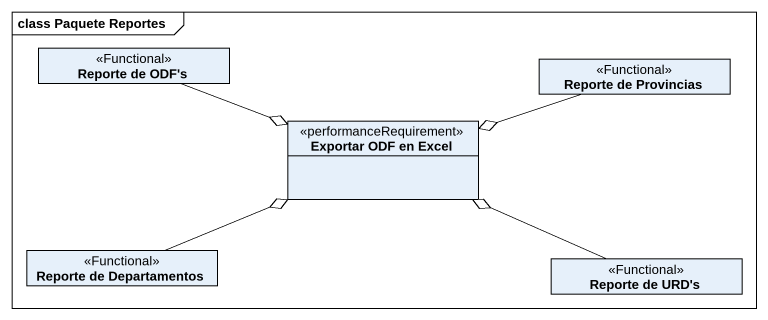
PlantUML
@startuml
mainframe class Paquete Reportes
hide circle
hide empty members
class "Reporte de ODF's" as Reporte_de_ODF_s <<Functional>>
class "Reporte de Provincias" as Reporte_de_Provincias <<Functional>>
class "Exportar ODF en Excel" as Exportar_ODF_en_Excel <<performanceRequirement>>
class "Reporte de Departamentos" as Reporte_de_Departamentos <<Functional>>
class "Reporte de URD's" as Reporte_de_URD_s <<Functional>>
Reporte_de_ODF_s -right-o Exportar_ODF_en_Excel
Reporte_de_Provincias -left-o Exportar_ODF_en_Excel
Reporte_de_Departamentos -right-o Exportar_ODF_en_Excel
Reporte_de_URD_s -left-o Exportar_ODF_en_Excel
@enduml
